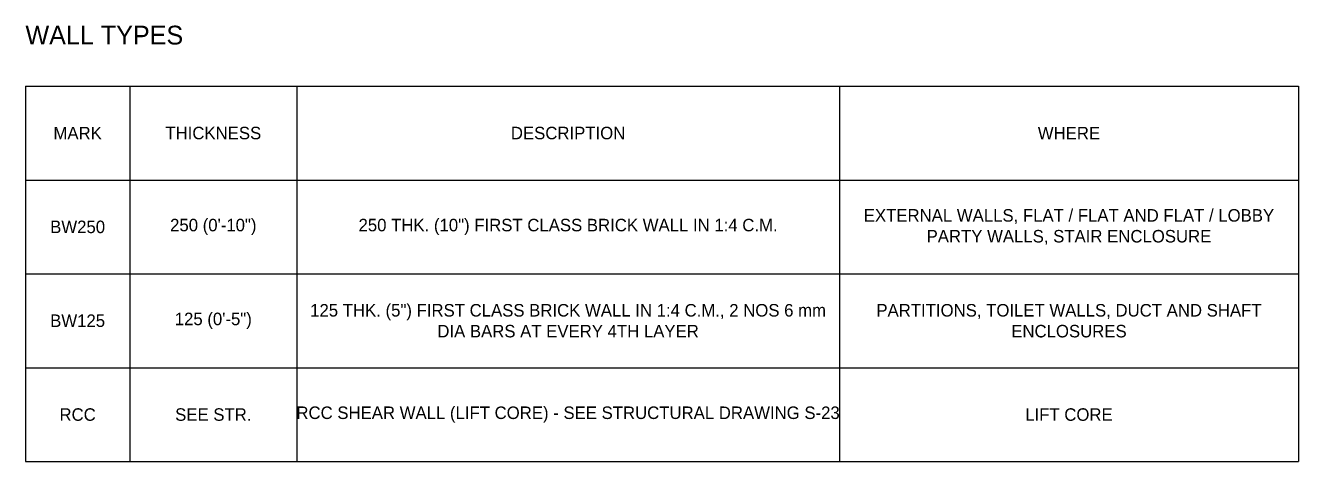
# Model space of a CAD drawing. Header units: millimetres. Extents: x -4369 to 320704, y -106852 to 19948.
# Drawn here: x 200000 to 212200, y -103600 to -99417 of the extents above; entities that cross this region are included whole.
import ezdxf

# ---------------------------------------------------------------- set-up
doc = ezdxf.new("R2010")
doc.units = ezdxf.units.MM
doc.layers.add('A-SCHED', color=7, linetype='Continuous')
doc.layers.add('A-SCHED-TEXT', color=2, linetype='Continuous')

msp = doc.modelspace()

# ---------------------------------------------------------------- linework, layer by layer
at = {"layer": 'A-SCHED'}
for p, q in [((200000, -100000), (212200, -100000)), ((200000, -100000), (200000, -103600)), ((201000, -100000), (201000, -103600)), ((202600, -100000), (202600, -103600)), ((207800, -100000), (207800, -103600)), ((212200, -100000), (212200, -103600)), ((200000, -100900), (212200, -100900)), ((200000, -101800), (212200, -101800)), ((200000, -102700), (212200, -102700)), ((200000, -103600), (212200, -103600))]:
    msp.add_line(p, q, dxfattribs=at)

# ---------------------------------------------------------------- texts
at = {"layer": 'A-SCHED-TEXT'}
msp.add_text('WALL TYPES', height=180, dxfattribs=at).set_placement((200000, -99600))
at = {"layer": 'A-SCHED-TEXT', "char_height": 120, "attachment_point": 5}
for s, insert, width in [('MARK', (200500, -100450), 900), ('THICKNESS', (201800, -100450), 1500), ('DESCRIPTION', (205200, -100450), 5100), ('WHERE', (210000, -100450), 4300), ('EXTERNAL WALLS, FLAT / FLAT AND FLAT / LOBBY PARTY WALLS, STAIR ENCLOSURE', (210000, -101350), 4300), ('BW250', (200500, -101350), 900), ('250 (0\'-10")', (201800, -101350), 1500), ('250 THK. (10") FIRST CLASS BRICK WALL IN 1:4 C.M.', (205200, -101350), 5100), ('125 THK. (5") FIRST CLASS BRICK WALL IN 1:4 C.M., 2 NOS 6 mm DIA BARS AT EVERY 4TH LAYER', (205200, -102250), 5100), ('PARTITIONS, TOILET WALLS, DUCT AND SHAFT ENCLOSURES', (210000, -102250), 4300), ('BW125', (200500, -102250), 900), ('125 (0\'-5")', (201800, -102250), 1500), ('RCC', (200500, -103150), 900), ('SEE STR.', (201800, -103150), 1500), ('RCC SHEAR WALL (LIFT CORE) - SEE STRUCTURAL DRAWING S-23', (205200, -103150), 5100), ('LIFT CORE', (210000, -103150), 4300)]:
    msp.add_mtext(s, dxfattribs=dict(at, insert=insert, width=width))

doc.saveas('drawing.dxf')
